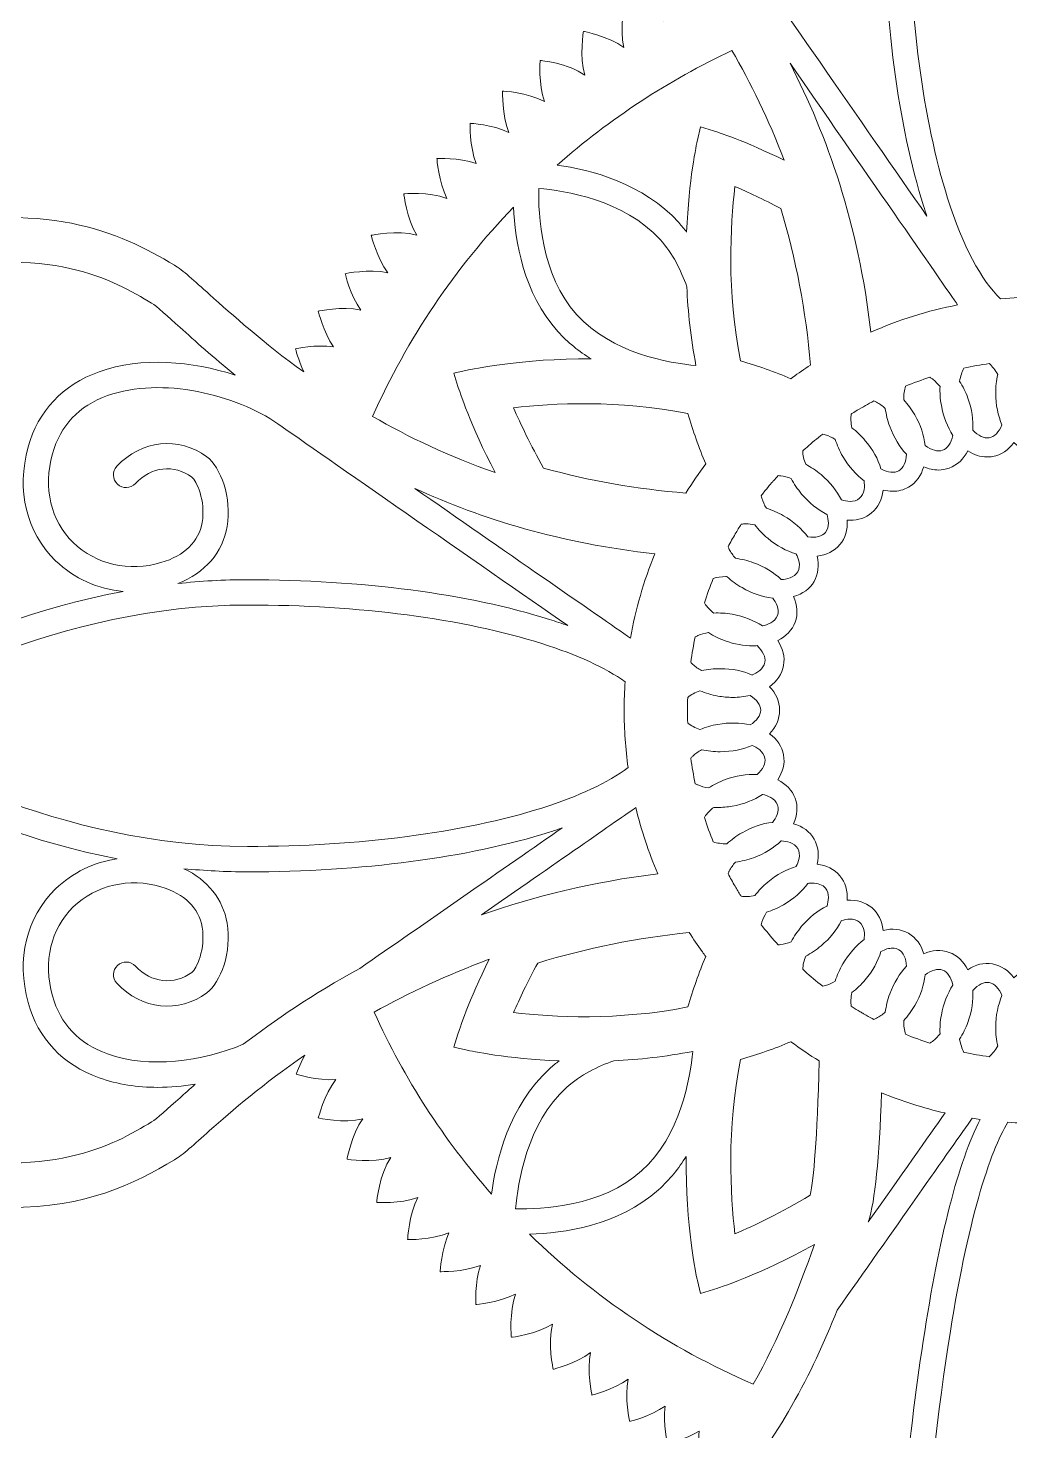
# Model space of a CAD drawing. Header units: millimetres. Extents: x 8 to 970, y -668 to -13.
# Drawn here: x 293.5 to 368.1, y -188.1 to -81.5 of the extents above; entities that cross this region are included whole.
import ezdxf

# ---------------------------------------------------------------- set-up
doc = ezdxf.new("R2010")
doc.units = ezdxf.units.MM
doc.header["$MEASUREMENT"] = 0
doc.layers.add('Layer 3', color=7, linetype='Continuous')

msp = doc.modelspace()

# ---------------------------------------------------------------- linework, layer by layer
at = {"layer": 'Layer 3', "lineweight": 0}
for points, knots in [([(484.4, -133.46), (484.39, -132.58), (483.94, -118.83), (470.33, -117.46), (470.9, -116.22), (471.65, -114.33), (471.76, -112.7), (471.76, -112.7), (471.82, -111.65), (471.82, -111.65), (471.82, -111.65), (470.78, -111.68), (470.78, -111.68), (470.64, -111.68), (467.85, -111.74), (465.48, -112.31), (465.27, -108.73), (463.81, -98.96), (454.17, -96.84), (443.17, -94.42), (437.72, -96.94), (433.47, -99.48), (432.84, -99.86), (431.98, -100.64), (430.79, -101.71), (429.46, -102.91), (427.75, -104.45), (425.62, -106.1), (425.86, -105.32), (425.94, -104.67), (425.94, -104.67), (425.94, -104.67), (424.48, -104.51), (423.19, -104.8), (424.01, -103.57), (424.26, -101.65), (424.26, -101.65), (424.26, -101.65), (422.71, -101.48), (421.39, -101.8), (422.13, -100.58), (422.36, -98.82), (422.36, -98.82), (422.36, -98.82), (420.41, -98.6), (419.02, -99.12), (419.86, -97.83), (419.9, -95.57), (419.9, -95.57), (419.9, -95.57), (418.08, -95.58), (416.77, -96.18), (417.47, -94.81), (417.28, -92.56), (417.28, -92.56), (417.28, -92.56), (415.68, -92.73), (414.45, -93.35), (415.08, -91.98), (414.91, -89.87), (414.91, -89.87), (414.91, -89.87), (413.2, -90.05), (411.95, -90.73), (412.53, -89.28), (412.04, -87), (412.04, -87), (412.04, -87), (410.37, -87.39), (409.23, -88.22), (409.67, -86.77), (409.23, -84.73), (409.23, -84.73), (409.23, -84.73), (407.41, -85.16), (406.27, -86.06), (406.71, -84.62), (406.29, -82.6), (406.29, -82.6), (406.29, -82.6), (404.57, -83.01), (403.43, -83.88), (403.81, -82.45), (403.39, -80.52), (403.39, -80.52), (403.39, -80.52), (401.7, -80.92), (400.56, -81.75), (400.88, -80.34), (400.49, -78.52), (400.49, -78.52), (400.49, -78.52), (398.42, -79.01), (397.31, -80.04), (397.51, -78.68), (397.18, -77.13), (397.18, -77.13), (397.18, -77.13), (396.69, -77.24), (396.06, -77.48), (398.08, -74.76), (399.99, -72.63), (401.42, -71.05), (402.49, -69.86), (403.26, -69), (403.65, -68.37), (406.19, -64.12), (408.71, -58.67), (406.29, -47.67), (405.21, -42.77), (401.94, -39.25), (396.84, -37.49), (394.44, -36.67), (392.18, -36.42), (390.82, -36.35), (391.39, -33.98), (391.45, -31.2), (391.45, -31.06), (391.45, -31.06), (391.47, -30.02), (391.47, -30.02), (391.47, -30.02), (390.43, -30.08), (390.43, -30.08), (388.8, -30.19), (386.91, -30.94), (385.67, -31.51), (384.31, -17.97), (370.69, -17.46), (369.68, -17.44), (369.68, -17.44), (369.68, -17.44), (369.68, -17.44), (369.68, -17.44), (369.68, -17.44), (369.68, -17.44), (369.68, -17.44), (369.63, -17.44), (369.63, -17.44), (369.63, -17.44), (369.62, -17.44), (369.62, -17.44), (369.62, -17.44), (369.62, -17.44), (369.62, -17.44), (368.62, -17.46), (355, -17.97), (353.64, -31.51), (352.4, -30.94), (350.51, -30.19), (348.87, -30.08), (348.87, -30.08), (347.83, -30.02), (347.83, -30.02), (347.83, -30.02), (347.85, -31.06), (347.85, -31.06), (347.85, -31.2), (347.92, -33.98), (348.48, -36.35), (347.12, -36.42), (344.86, -36.67), (342.46, -37.49), (337.36, -39.25), (334.09, -42.77), (333.02, -47.67), (330.6, -58.67), (333.11, -64.12), (335.66, -68.37), (336.04, -69), (336.81, -69.86), (337.89, -71.05), (339.57, -72.92), (341.93, -75.54), (344.34, -79), (343.36, -78.31), (342.23, -77.91), (342.23, -77.91), (342.23, -77.91), (341.7, -79.51), (341.79, -80.91), (340.66, -80), (338.88, -79.55), (338.88, -79.55), (338.88, -79.55), (338.42, -81.5), (338.79, -82.94), (337.61, -82.06), (335.72, -81.71), (335.72, -81.71), (335.72, -81.71), (335.4, -83.62), (335.82, -85.04), (334.59, -84.13), (332.42, -83.92), (332.42, -83.92), (332.42, -83.92), (332.28, -85.7), (332.75, -87.05), (331.47, -86.35), (329.57, -86.25), (329.57, -86.25), (329.57, -86.25), (329.51, -88.06), (330.05, -89.39), (328.79, -88.79), (327.11, -88.7), (327.11, -88.7), (327.11, -88.7), (327.05, -90.44), (327.55, -91.76), (326.24, -91.3), (324.58, -91.37), (324.58, -91.37), (324.58, -91.37), (324.69, -93.14), (325.34, -94.41), (323.97, -93.89), (322.06, -94.06), (322.06, -94.06), (322.06, -94.06), (322.26, -95.95), (323.04, -97.19), (321.6, -96.78), (319.59, -97.21), (319.59, -97.21), (319.59, -97.21), (320, -98.92), (320.85, -100.06), (319.43, -99.74), (317.6, -100.13), (317.6, -100.13), (317.6, -100.13), (317.99, -101.76), (318.79, -102.9), (317.38, -102.58), (315.56, -102.98), (315.56, -102.98), (315.56, -102.98), (315.94, -104.55), (316.72, -105.69), (315.37, -105.49), (313.83, -105.83), (313.83, -105.83), (313.83, -105.83), (314.03, -106.68), (314.45, -107.59), (311.39, -105.38), (309.02, -103.26), (307.3, -101.71), (306.11, -100.64), (305.25, -99.86), (304.62, -99.48), (300.37, -96.94), (294.92, -94.42), (283.93, -96.84), (274.29, -98.96), (272.82, -108.73), (272.61, -112.31), (270.25, -111.74), (267.46, -111.68), (267.32, -111.68), (267.32, -111.68), (266.27, -111.65), (266.27, -111.65), (266.27, -111.65), (266.34, -112.7), (266.34, -112.7), (266.44, -114.33), (267.19, -116.22), (267.76, -117.46), (254.16, -118.83), (253.71, -132.58), (253.69, -133.46), (253.69, -133.46), (253.69, -133.46), (253.69, -133.46), (253.69, -133.46), (253.69, -133.51), (253.69, -133.51), (253.69, -133.51), (253.69, -133.51), (253.69, -133.51), (253.71, -134.38), (254.16, -148.14), (267.76, -149.5), (267.19, -150.74), (266.44, -152.64), (266.34, -154.27), (266.34, -154.27), (266.27, -155.31), (266.27, -155.31), (266.27, -155.31), (267.32, -155.29), (267.32, -155.29), (267.46, -155.29), (270.25, -155.23), (272.61, -154.66), (272.82, -158.24), (274.29, -168.01), (283.93, -170.13), (287.07, -170.82), (289.76, -171.11), (292.09, -171.11), (297.94, -171.11), (301.59, -169.3), (304.62, -167.48), (305.25, -167.1), (306.11, -166.33), (307.3, -165.26), (308.98, -163.75), (311.4, -161.69), (314.53, -159.53), (314.12, -160.29), (313.89, -160.97), (313.89, -160.97), (313.89, -160.97), (315.49, -161.48), (316.9, -161.38), (316, -162.51), (315.56, -164.3), (315.56, -164.3), (315.56, -164.3), (317.51, -164.74), (318.95, -164.36), (318.09, -165.54), (317.75, -167.44), (317.75, -167.44), (317.75, -167.44), (319.67, -167.74), (321.08, -167.3), (320.19, -168.54), (320, -170.71), (320, -170.71), (320, -170.71), (321.78, -170.84), (323.13, -170.35), (322.44, -171.64), (322.35, -173.54), (322.35, -173.54), (322.35, -173.54), (324.16, -173.58), (325.49, -173.02), (324.91, -174.3), (324.83, -175.98), (324.83, -175.98), (324.83, -175.98), (326.57, -176.02), (327.89, -175.5), (327.45, -176.82), (327.53, -178.47), (327.53, -178.47), (327.53, -178.47), (329.3, -178.34), (330.56, -177.68), (330.05, -179.06), (330.24, -180.97), (330.24, -180.97), (330.24, -180.97), (332.13, -180.75), (333.37, -179.96), (332.97, -181.4), (333.42, -183.4), (333.42, -183.4), (333.42, -183.4), (335.12, -182.98), (336.26, -182.12), (335.95, -183.54), (336.36, -185.36), (336.36, -185.36), (336.36, -185.36), (337.99, -184.96), (339.12, -184.14), (338.82, -185.56), (339.23, -187.37), (339.23, -187.37), (339.23, -187.37), (340.8, -186.98), (341.93, -186.19), (341.75, -187.54), (342.1, -189.08), (342.1, -189.08), (342.1, -189.08), (343.41, -188.75), (344.5, -188.09), (344.45, -188.86), (344.57, -189.65), (344.67, -190.19), (343.1, -192), (341.33, -193.58), (339.31, -194.8), (331.65, -199.39), (329.43, -199.93), (329.11, -199.99), (329.11, -199.99), (327.47, -199.77), (327.47, -199.77), (327.47, -199.77), (328.27, -201.38), (328.27, -201.38), (328.35, -201.53), (330.1, -205.01), (333.6, -207.8), (336.53, -210.12), (341.19, -212.31), (347.42, -210.51), (345.01, -215.18), (339.19, -226.72), (334, -239.11), (324.87, -260.87), (321.92, -274.84), (325.22, -280.62), (328.46, -286.29), (334.42, -291.36), (342.92, -295.7), (348.07, -298.32), (352.54, -299.83), (354.11, -300.32), (354.64, -303.84), (359.49, -322.24), (369.65, -322.24), (380.95, -322.24), (384.67, -303.84), (385.19, -300.32), (386.77, -299.83), (391.23, -298.32), (396.38, -295.7), (404.89, -291.36), (410.85, -286.29), (414.09, -280.62), (417.39, -274.84), (414.44, -260.87), (405.31, -239.11), (400.11, -226.72), (394.3, -215.18), (391.89, -210.51), (398.11, -212.31), (402.77, -210.12), (405.7, -207.8), (409.21, -205.01), (410.96, -201.53), (411.03, -201.38), (411.03, -201.38), (411.95, -199.76), (411.95, -199.76), (411.95, -199.76), (410.2, -199.99), (410.2, -199.99), (409.88, -199.93), (407.66, -199.39), (400, -194.8), (398.2, -193.71), (396.59, -192.34), (395.15, -190.78), (395.44, -190.89), (395.64, -190.94), (395.64, -190.94), (395.64, -190.94), (396.03, -189.52), (395.95, -188.19), (397.04, -188.85), (398.36, -189.18), (398.36, -189.18), (398.36, -189.18), (398.7, -187.64), (398.52, -186.29), (399.65, -187.08), (401.22, -187.47), (401.22, -187.47), (401.22, -187.47), (401.63, -185.66), (401.33, -184.24), (402.47, -185.06), (404.09, -185.46), (404.09, -185.46), (404.09, -185.46), (404.5, -183.64), (404.19, -182.22), (405.33, -183.08), (407.03, -183.5), (407.03, -183.5), (407.03, -183.5), (407.48, -181.5), (407.08, -180.05), (408.32, -180.84), (410.21, -181.07), (410.21, -181.07), (410.21, -181.07), (410.4, -179.16), (409.89, -177.78), (411.16, -178.44), (412.92, -178.57), (412.92, -178.57), (412.92, -178.57), (413.01, -176.91), (412.56, -175.59), (413.88, -176.11), (415.62, -176.07), (415.62, -176.07), (415.62, -176.07), (415.54, -174.39), (414.96, -173.12), (416.29, -173.68), (418.1, -173.63), (418.1, -173.63), (418.1, -173.63), (418.01, -171.74), (417.32, -170.45), (418.67, -170.93), (420.45, -170.81), (420.45, -170.81), (420.45, -170.81), (420.26, -168.63), (419.37, -167.4), (420.78, -167.84), (422.7, -167.53), (422.7, -167.53), (422.7, -167.53), (422.36, -165.64), (421.5, -164.45), (422.94, -164.83), (424.89, -164.4), (424.89, -164.4), (424.89, -164.4), (424.45, -162.61), (423.56, -161.47), (424.47, -161.54), (425.47, -161.35), (426.06, -161.2), (427.98, -162.73), (429.55, -164.14), (430.79, -165.26), (431.98, -166.33), (432.84, -167.1), (433.47, -167.48), (436.51, -169.3), (440.15, -171.11), (446, -171.11), (448.34, -171.11), (451.03, -170.82), (454.17, -170.13), (463.81, -168.01), (465.27, -158.24), (465.48, -154.66), (467.85, -155.23), (470.64, -155.29), (470.78, -155.29), (470.78, -155.29), (471.82, -155.31), (471.82, -155.31), (471.82, -155.31), (471.76, -154.27), (471.76, -154.27), (471.65, -152.64), (470.9, -150.74), (470.33, -149.5), (483.94, -148.14), (484.39, -134.38), (484.4, -133.51), (484.4, -133.51), (484.4, -133.51), (484.4, -133.51), (484.4, -133.51), (484.4, -133.46), (484.4, -133.46), (484.4, -133.46), (484.4, -133.46), (484.4, -133.46)], [0, 0, 0, 0, 1, 1, 1, 2, 2, 2, 3, 3, 3, 4, 4, 4, 5, 5, 5, 6, 6, 6, 7, 7, 7, 8, 8, 8, 9, 9, 9, 10, 10, 10, 11, 11, 11, 12, 12, 12, 13, 13, 13, 14, 14, 14, 15, 15, 15, 16, 16, 16, 17, 17, 17, 18, 18, 18, 19, 19, 19, 20, 20, 20, 21, 21, 21, 22, 22, 22, 23, 23, 23, 24, 24, 24, 25, 25, 25, 26, 26, 26, 27, 27, 27, 28, 28, 28, 29, 29, 29, 30, 30, 30, 31, 31, 31, 32, 32, 32, 33, 33, 33, 34, 34, 34, 35, 35, 35, 36, 36, 36, 37, 37, 37, 38, 38, 38, 39, 39, 39, 40, 40, 40, 41, 41, 41, 42, 42, 42, 43, 43, 43, 44, 44, 44, 45, 45, 45, 46, 46, 46, 47, 47, 47, 48, 48, 48, 49, 49, 49, 50, 50, 50, 51, 51, 51, 52, 52, 52, 53, 53, 53, 54, 54, 54, 55, 55, 55, 56, 56, 56, 57, 57, 57, 58, 58, 58, 59, 59, 59, 60, 60, 60, 61, 61, 61, 62, 62, 62, 63, 63, 63, 64, 64, 64, 65, 65, 65, 66, 66, 66, 67, 67, 67, 68, 68, 68, 69, 69, 69, 70, 70, 70, 71, 71, 71, 72, 72, 72, 73, 73, 73, 74, 74, 74, 75, 75, 75, 76, 76, 76, 77, 77, 77, 78, 78, 78, 79, 79, 79, 80, 80, 80, 81, 81, 81, 82, 82, 82, 83, 83, 83, 84, 84, 84, 85, 85, 85, 86, 86, 86, 87, 87, 87, 88, 88, 88, 89, 89, 89, 90, 90, 90, 91, 91, 91, 92, 92, 92, 93, 93, 93, 94, 94, 94, 95, 95, 95, 96, 96, 96, 97, 97, 97, 98, 98, 98, 99, 99, 99, 100, 100, 100, 101, 101, 101, 102, 102, 102, 103, 103, 103, 104, 104, 104, 105, 105, 105, 106, 106, 106, 107, 107, 107, 108, 108, 108, 109, 109, 109, 110, 110, 110, 111, 111, 111, 112, 112, 112, 113, 113, 113, 114, 114, 114, 115, 115, 115, 116, 116, 116, 117, 117, 117, 118, 118, 118, 119, 119, 119, 120, 120, 120, 121, 121, 121, 122, 122, 122, 123, 123, 123, 124, 124, 124, 125, 125, 125, 126, 126, 126, 127, 127, 127, 128, 128, 128, 129, 129, 129, 130, 130, 130, 131, 131, 131, 132, 132, 132, 133, 133, 133, 134, 134, 134, 135, 135, 135, 136, 136, 136, 137, 137, 137, 138, 138, 138, 139, 139, 139, 140, 140, 140, 141, 141, 141, 142, 142, 142, 143, 143, 143, 144, 144, 144, 145, 145, 145, 146, 146, 146, 147, 147, 147, 148, 148, 148, 149, 149, 149, 150, 150, 150, 151, 151, 151, 152, 152, 152, 153, 153, 153, 154, 154, 154, 155, 155, 155, 156, 156, 156, 157, 157, 157, 158, 158, 158, 159, 159, 159, 160, 160, 160, 161, 161, 161, 162, 162, 162, 163, 163, 163, 164, 164, 164, 165, 165, 165, 166, 166, 166, 167, 167, 167, 168, 168, 168, 169, 169, 169, 170, 170, 170, 171, 171, 171, 172, 172, 172, 173, 173, 173, 174, 174, 174, 175, 175, 175, 176, 176, 176, 177, 177, 177, 178, 178, 178, 179, 179, 179, 180, 180, 180, 181, 181, 181, 182, 182, 182, 183, 183, 183, 184, 184, 184, 185, 185, 185, 186, 186, 186, 187, 187, 187, 188, 188, 188, 189, 189, 189, 189]), ([(375.9, -94.4), (374.78, -97.95), (373.4, -100.56), (371.97, -101.96), (371.38, -101.93), (370.8, -101.9), (370.21, -101.9), (369.28, -101.9), (368.35, -101.95), (367.42, -102.03), (365.96, -100.66), (364.55, -98.01), (363.4, -94.4), (361.52, -88.43), (360.48, -80.49), (360.48, -72.02), (360.48, -57.74), (367.3, -45.52), (369.65, -41.74), (372, -45.52), (378.83, -57.74), (378.83, -72.02), (378.83, -80.49), (377.79, -88.43), (375.9, -94.4)], [0, 0, 0, 0, 1, 1, 1, 2, 2, 2, 3, 3, 3, 4, 4, 4, 5, 5, 5, 6, 6, 6, 7, 7, 7, 8, 8, 8, 8]), ([(352.12, -63.02), (351.76, -62.63), (351.15, -62.61), (350.76, -62.98), (348.75, -64.86), (348.46, -67.67), (350.04, -69.82), (350.8, -70.85), (353.16, -71.73), (355.33, -71.36), (356.66, -71.13), (357.78, -70.46), (358.63, -69.42), (358.58, -70.28), (358.56, -71.14), (358.56, -72.02), (358.56, -80.68), (359.63, -88.83), (361.57, -94.98), (361.65, -95.25), (361.74, -95.5), (361.83, -95.76), (357.09, -88.94), (349.65, -78.23), (347.53, -75.22), (345.32, -72.08), (343.91, -66.38), (345.39, -62.28), (346.17, -60.08), (347.66, -58.67), (349.8, -58.09), (352.42, -57.37), (354.88, -57.94), (356.56, -59.66), (358.23, -61.37), (358.81, -63.92), (358.09, -66.33), (357.54, -68.14), (356.51, -69.19), (355.02, -69.46), (353.38, -69.75), (351.83, -69), (351.59, -68.68), (350.57, -67.3), (350.76, -65.61), (352.07, -64.38), (352.46, -64.02), (352.48, -63.41), (352.12, -63.02)], [0, 0, 0, 0, 1, 1, 1, 2, 2, 2, 3, 3, 3, 4, 4, 4, 5, 5, 5, 6, 6, 6, 7, 7, 7, 8, 8, 8, 9, 9, 9, 10, 10, 10, 11, 11, 11, 12, 12, 12, 13, 13, 13, 14, 14, 14, 15, 15, 15, 16, 16, 16, 16]), ([(347, -83.17), (348.43, -85.62), (349.8, -88.39), (350.97, -91.5), (347.99, -90.03), (345.83, -89.34), (345.6, -89.27), (345.6, -89.27), (344.61, -88.96), (344.61, -88.96), (344.61, -88.96), (344.38, -89.98), (344.38, -89.98), (344.32, -90.24), (343.72, -92.98), (343.56, -96.97), (343.37, -96.73), (343.18, -96.49), (342.97, -96.25), (340.28, -93.26), (336.26, -92.23), (333.73, -91.87), (337.7, -88.37), (342.16, -85.43), (347, -83.17)], [0, 0, 0, 0, 1, 1, 1, 2, 2, 2, 3, 3, 3, 4, 4, 4, 5, 5, 5, 6, 6, 6, 7, 7, 7, 8, 8, 8, 8]), ([(364.16, -102.5), (361.9, -102.94), (359.68, -103.64), (357.56, -104.57), (356.63, -96.35), (354.23, -89.61), (351.42, -84.14), (356.48, -91.43), (363.07, -100.92), (364.16, -102.5)], [0, 0, 0, 0, 1, 1, 1, 2, 2, 2, 3, 3, 3, 3]), ([(332.32, -93.65), (334.25, -93.81), (338.82, -94.51), (341.54, -97.54), (342.5, -98.6), (343.14, -99.86), (343.57, -101.12), (343.66, -103.01), (343.87, -105.03), (344.27, -107.11), (342.26, -106.93), (337.86, -106.19), (335.2, -103.24), (332.48, -100.21), (332.27, -95.59), (332.32, -93.65)], [0, 0, 0, 0, 1, 1, 1, 2, 2, 2, 3, 3, 3, 4, 4, 4, 5, 5, 5, 5]), ([(352.97, -107.08), (352.51, -107.38), (352.06, -107.69), (351.61, -108.02), (351.61, -108.02), (351.57, -108.05), (351.57, -108.05), (351.54, -108.07), (351.52, -108.09), (351.49, -108.11), (350.26, -107.59), (348.97, -107.13), (347.65, -106.75), (346.6, -101.45), (346.88, -96.48), (347.23, -93.5), (348.19, -93.91), (349.39, -94.47), (350.71, -95.18), (351.87, -98.97), (352.63, -102.97), (352.97, -107.08)], [0, 0, 0, 0, 1, 1, 1, 2, 2, 2, 3, 3, 3, 4, 4, 4, 5, 5, 5, 6, 6, 6, 7, 7, 7, 7]), ([(330.4, -95.07), (330.51, -97.63), (331.15, -101.61), (333.77, -104.52), (334.53, -105.37), (335.39, -106.05), (336.3, -106.61), (331.03, -106.56), (327.19, -107.4), (326.88, -107.47), (326.88, -107.47), (325.87, -107.7), (325.87, -107.7), (325.87, -107.7), (326.18, -108.7), (326.18, -108.7), (326.26, -108.95), (327.12, -111.67), (329.01, -115.25), (325.5, -114.03), (322.41, -112.54), (319.69, -110.98), (322.32, -105.06), (325.97, -99.68), (330.4, -95.07)], [0, 0, 0, 0, 1, 1, 1, 2, 2, 2, 3, 3, 3, 4, 4, 4, 5, 5, 5, 6, 6, 6, 7, 7, 7, 8, 8, 8, 8]), ([(305.05, -162.76), (304.16, -163.56), (303.25, -164.38), (302.89, -164.6), (300.04, -166.31), (295.26, -169.17), (284.65, -166.84), (275.6, -164.85), (275.93, -153.94), (275.94, -153.48), (275.94, -153.48), (276.09, -149.89), (276.09, -149.89), (276.09, -149.89), (272.71, -151.13), (272.71, -151.13), (272.16, -151.33), (271.4, -151.5), (270.5, -151.64), (270.93, -150.62), (271.37, -149.83), (271.37, -149.82), (271.37, -149.82), (273.3, -146.37), (273.3, -146.37), (273.3, -146.37), (269.35, -146.24), (269.35, -146.24), (257.45, -145.85), (257.06, -134.76), (257.06, -133.49), (257.06, -133.36), (257.07, -130.15), (258.66, -126.99), (260.67, -123), (264.27, -120.89), (269.35, -120.73), (269.35, -120.73), (273.3, -120.6), (273.3, -120.6), (273.3, -120.6), (271.37, -117.15), (271.37, -117.15), (271.37, -117.14), (270.93, -116.35), (270.5, -115.33), (271.4, -115.46), (272.16, -115.64), (272.72, -115.84), (272.72, -115.84), (276.08, -117.07), (276.08, -117.07), (276.08, -117.07), (275.94, -113.49), (275.94, -113.49), (275.94, -113.46), (275.86, -110.47), (276.95, -107.33), (278.35, -103.32), (280.86, -100.96), (284.65, -100.13), (295.26, -97.79), (300.04, -100.66), (302.89, -102.37), (303.25, -102.58), (304.16, -103.41), (305.05, -104.21), (306.19, -105.24), (307.58, -106.49), (309.24, -107.84), (305.98, -106.77), (302.12, -106.43), (298.9, -107.58), (296.13, -108.58), (294.26, -110.56), (293.51, -113.3), (292.6, -116.61), (293.36, -119.76), (295.59, -121.94), (296.99, -123.3), (298.81, -124.11), (300.74, -124.28), (287.59, -126.72), (278.06, -133.36), (277.57, -133.7), (277.57, -133.7), (276.46, -134.49), (276.46, -134.49), (276.46, -134.49), (277.57, -135.27), (277.57, -135.27), (278.05, -135.61), (287.36, -142.09), (300.27, -144.6), (298.52, -144.86), (296.87, -145.64), (295.59, -146.89), (293.36, -149.07), (292.6, -152.22), (293.51, -155.53), (294.26, -158.27), (296.13, -160.25), (298.9, -161.24), (300.3, -161.75), (301.82, -161.97), (303.36, -161.97), (304.31, -161.97), (305.26, -161.88), (306.2, -161.73), (305.77, -162.11), (305.38, -162.46), (305.05, -162.76)], [0, 0, 0, 0, 1, 1, 1, 2, 2, 2, 3, 3, 3, 4, 4, 4, 5, 5, 5, 6, 6, 6, 7, 7, 7, 8, 8, 8, 9, 9, 9, 10, 10, 10, 11, 11, 11, 12, 12, 12, 13, 13, 13, 14, 14, 14, 15, 15, 15, 16, 16, 16, 17, 17, 17, 18, 18, 18, 19, 19, 19, 20, 20, 20, 21, 21, 21, 22, 22, 22, 23, 23, 23, 24, 24, 24, 25, 25, 25, 26, 26, 26, 27, 27, 27, 28, 28, 28, 29, 29, 29, 30, 30, 30, 31, 31, 31, 32, 32, 32, 33, 33, 33, 34, 34, 34, 35, 35, 35, 36, 36, 36, 37, 37, 37, 37]), ([(367.53, -111.62), (367.3, -112.17), (366.95, -112.53), (366.56, -112.6), (366.17, -112.67), (365.72, -112.45), (365.31, -112.01), (365.36, -111.26), (365.24, -110.42), (364.94, -109.58), (364.94, -109.58), (364.94, -109.58), (364.94, -109.58), (364.77, -109.13), (364.56, -108.7), (364.31, -108.31), (364.37, -107.92), (364.49, -107.58), (364.63, -107.31), (365.27, -107.17), (365.91, -107.05), (366.56, -106.96), (366.79, -107.17), (367.02, -107.46), (367.21, -107.8), (367.11, -108.24), (367.05, -108.72), (367.05, -109.21), (367.05, -110.1), (367.23, -110.93), (367.53, -111.62)], [0, 0, 0, 0, 1, 1, 1, 2, 2, 2, 3, 3, 3, 4, 4, 4, 5, 5, 5, 6, 6, 6, 7, 7, 7, 8, 8, 8, 9, 9, 9, 10, 10, 10, 10]), ([(334.54, -126.88), (334.09, -126.72), (333.62, -126.56), (333.13, -126.41), (326.99, -124.46), (318.84, -123.39), (310.18, -123.39), (308.37, -123.39), (306.61, -123.49), (304.88, -123.68), (306.96, -122.85), (308.29, -121.33), (308.63, -119.34), (309.01, -117.17), (308.13, -114.81), (307.1, -114.05), (304.95, -112.46), (302.13, -112.76), (300.25, -114.77), (299.89, -115.15), (299.91, -115.76), (300.3, -116.13), (300.69, -116.49), (301.29, -116.47), (301.66, -116.08), (302.87, -114.79), (304.59, -114.59), (305.96, -115.6), (306.27, -115.84), (307.03, -117.39), (306.73, -119.03), (306.47, -120.52), (305.41, -121.55), (303.6, -122.09), (301.2, -122.82), (298.64, -122.23), (296.94, -120.57), (295.22, -118.89), (294.64, -116.42), (295.36, -113.81), (295.95, -111.67), (297.36, -110.18), (299.55, -109.39), (303.65, -107.92), (309.35, -109.33), (312.49, -111.54), (315.74, -113.82), (327.92, -122.28), (334.54, -126.88)], [0, 0, 0, 0, 1, 1, 1, 2, 2, 2, 3, 3, 3, 4, 4, 4, 5, 5, 5, 6, 6, 6, 7, 7, 7, 8, 8, 8, 9, 9, 9, 10, 10, 10, 11, 11, 11, 12, 12, 12, 13, 13, 13, 14, 14, 14, 15, 15, 15, 16, 16, 16, 16]), ([(362.92, -110.13), (363.07, -111.01), (363.39, -111.79), (363.8, -112.42), (363.67, -113), (363.39, -113.42), (363.02, -113.55), (362.65, -113.68), (362.17, -113.55), (361.69, -113.18), (361.6, -112.43), (361.35, -111.63), (360.9, -110.86), (360.66, -110.44), (360.37, -110.06), (360.06, -109.72), (360.05, -109.33), (360.1, -108.97), (360.2, -108.68), (360.81, -108.43), (361.43, -108.2), (362.05, -108), (362.12, -108.04), (362.18, -108.09), (362.24, -108.13), (362.44, -108.29), (362.64, -108.48), (362.82, -108.71), (362.8, -109.16), (362.83, -109.64), (362.92, -110.13)], [0, 0, 0, 0, 1, 1, 1, 2, 2, 2, 3, 3, 3, 4, 4, 4, 5, 5, 5, 6, 6, 6, 7, 7, 7, 8, 8, 8, 9, 9, 9, 10, 10, 10, 10]), ([(343.51, -116.8), (339.78, -116.51), (336.15, -115.87), (332.69, -114.9), (331.69, -113.15), (330.94, -111.55), (330.4, -110.32), (333.38, -109.97), (338.36, -109.7), (343.66, -110.75), (344.04, -112.07), (344.49, -113.35), (345.01, -114.59), (344.48, -115.3), (343.98, -116.04), (343.51, -116.8)], [0, 0, 0, 0, 1, 1, 1, 2, 2, 2, 3, 3, 3, 4, 4, 4, 5, 5, 5, 5]), ([(360.27, -113.85), (360.25, -114.44), (360.04, -114.9), (359.7, -115.1), (359.36, -115.3), (358.86, -115.25), (358.33, -114.97), (358.11, -114.22), (357.7, -113.48), (357.14, -112.82), (356.83, -112.45), (356.48, -112.12), (356.12, -111.84), (356.04, -111.46), (356.03, -111.11), (356.07, -110.8), (356.14, -110.75), (356.21, -110.71), (356.28, -110.67), (356.28, -110.67), (356.53, -110.51), (356.53, -110.51), (356.94, -110.26), (357.36, -110.03), (357.79, -109.8), (357.86, -109.84), (357.93, -109.87), (357.98, -109.9), (358.22, -110.01), (358.45, -110.17), (358.66, -110.37), (358.72, -110.82), (358.83, -111.28), (359, -111.74), (359.31, -112.58), (359.75, -113.3), (360.27, -113.85)], [0, 0, 0, 0, 1, 1, 1, 2, 2, 2, 3, 3, 3, 4, 4, 4, 5, 5, 5, 6, 6, 6, 7, 7, 7, 8, 8, 8, 9, 9, 9, 10, 10, 10, 11, 11, 11, 12, 12, 12, 12]), ([(390.56, -135.09), (389.98, -135.51), (389.61, -136.07), (389.49, -136.71), (389.38, -137.36), (389.55, -138.02), (389.94, -138.6), (389.3, -138.91), (388.83, -139.4), (388.61, -140), (388.39, -140.61), (388.44, -141.29), (388.73, -141.94), (388.04, -142.14), (387.49, -142.54), (387.17, -143.1), (386.85, -143.65), (386.78, -144.33), (386.95, -145.02), (386.25, -145.09), (385.64, -145.38), (385.21, -145.89), (384.8, -146.39), (384.61, -147.04), (384.66, -147.75), (383.94, -147.71), (383.29, -147.89), (382.8, -148.31), (382.31, -148.72), (382.01, -149.33), (381.93, -150.04), (381.25, -149.87), (380.58, -149.93), (380, -150.26), (379.43, -150.6), (379.04, -151.14), (378.84, -151.81), (378.2, -151.53), (377.53, -151.48), (376.91, -151.71), (376.28, -151.93), (375.8, -152.41), (375.5, -153.03), (374.92, -152.64), (374.27, -152.48), (373.61, -152.59), (372.96, -152.71), (372.4, -153.09), (371.99, -153.65), (371.49, -153.17), (370.88, -152.89), (370.21, -152.89), (369.55, -152.89), (368.93, -153.17), (368.43, -153.65), (368.02, -153.09), (367.47, -152.71), (366.81, -152.59), (366.16, -152.47), (365.51, -152.64), (364.93, -153.03), (364.62, -152.41), (364.14, -151.93), (363.51, -151.71), (362.89, -151.48), (362.22, -151.53), (361.58, -151.81), (361.39, -151.14), (361, -150.6), (360.42, -150.26), (359.84, -149.93), (359.17, -149.87), (358.49, -150.04), (358.41, -149.33), (358.12, -148.72), (357.63, -148.31), (357.13, -147.89), (356.48, -147.71), (355.76, -147.75), (355.81, -147.04), (355.63, -146.39), (355.21, -145.89), (354.78, -145.38), (354.17, -145.09), (353.48, -145.02), (353.64, -144.33), (353.57, -143.65), (353.25, -143.1), (352.93, -142.54), (352.38, -142.14), (351.69, -141.94), (351.98, -141.29), (352.03, -140.61), (351.81, -140), (351.59, -139.4), (351.12, -138.91), (350.48, -138.6), (350.87, -138.02), (351.04, -137.36), (350.93, -136.71), (350.82, -136.07), (350.44, -135.51), (349.86, -135.09), (350.35, -134.59), (350.63, -133.97), (350.63, -133.31), (350.63, -132.64), (350.35, -132.03), (349.86, -131.52), (350.44, -131.1), (350.82, -130.54), (350.93, -129.91), (351.04, -129.25), (350.87, -128.6), (350.48, -128.01), (351.12, -127.7), (351.59, -127.21), (351.81, -126.61), (352.03, -126), (351.98, -125.33), (351.69, -124.67), (352.38, -124.47), (352.93, -124.07), (353.25, -123.52), (353.57, -122.96), (353.64, -122.29), (353.47, -121.59), (354.17, -121.52), (354.78, -121.23), (355.21, -120.72), (355.62, -120.23), (355.81, -119.58), (355.76, -118.86), (355.84, -118.87), (355.91, -118.87), (355.98, -118.87), (356.61, -118.87), (357.18, -118.68), (357.62, -118.31), (358.12, -117.89), (358.41, -117.29), (358.49, -116.57), (358.73, -116.63), (358.97, -116.67), (359.21, -116.67), (359.64, -116.67), (360.05, -116.56), (360.42, -116.35), (361, -116.02), (361.39, -115.47), (361.58, -114.8), (361.95, -114.96), (362.33, -115.05), (362.71, -115.05), (362.98, -115.05), (363.25, -115), (363.51, -114.91), (364.14, -114.68), (364.62, -114.21), (364.93, -113.58), (365.39, -113.89), (365.89, -114.06), (366.4, -114.06), (366.54, -114.06), (366.67, -114.05), (366.81, -114.02), (367.47, -113.91), (368.02, -113.53), (368.43, -112.96), (368.94, -113.45), (369.55, -113.73), (370.21, -113.73), (370.88, -113.73), (371.49, -113.45), (371.99, -112.96), (372.4, -113.53), (372.96, -113.91), (373.61, -114.02), (373.75, -114.05), (373.88, -114.06), (374.02, -114.06), (374.53, -114.06), (375.04, -113.89), (375.5, -113.58), (375.8, -114.21), (376.28, -114.68), (376.91, -114.91), (377.17, -115), (377.44, -115.05), (377.72, -115.05), (378.09, -115.05), (378.47, -114.96), (378.84, -114.8), (379.04, -115.47), (379.43, -116.02), (380, -116.35), (380.38, -116.56), (380.79, -116.67), (381.22, -116.67), (381.45, -116.67), (381.69, -116.63), (381.93, -116.57), (382.01, -117.29), (382.31, -117.89), (382.8, -118.31), (383.24, -118.68), (383.81, -118.87), (384.44, -118.87), (384.51, -118.87), (384.59, -118.87), (384.66, -118.86), (384.61, -119.58), (384.8, -120.23), (385.21, -120.72), (385.64, -121.23), (386.25, -121.52), (386.95, -121.59), (386.78, -122.29), (386.85, -122.96), (387.17, -123.52), (387.49, -124.07), (388.04, -124.47), (388.73, -124.67), (388.44, -125.33), (388.39, -126), (388.61, -126.61), (388.83, -127.21), (389.3, -127.7), (389.94, -128.01), (389.55, -128.6), (389.38, -129.25), (389.49, -129.91), (389.61, -130.54), (389.98, -131.1), (390.56, -131.52), (390.07, -132.03), (389.79, -132.64), (389.79, -133.31), (389.79, -133.97), (390.07, -134.59), (390.56, -135.09)], [0, 0, 0, 0, 1, 1, 1, 2, 2, 2, 3, 3, 3, 4, 4, 4, 5, 5, 5, 6, 6, 6, 7, 7, 7, 8, 8, 8, 9, 9, 9, 10, 10, 10, 11, 11, 11, 12, 12, 12, 13, 13, 13, 14, 14, 14, 15, 15, 15, 16, 16, 16, 17, 17, 17, 18, 18, 18, 19, 19, 19, 20, 20, 20, 21, 21, 21, 22, 22, 22, 23, 23, 23, 24, 24, 24, 25, 25, 25, 26, 26, 26, 27, 27, 27, 28, 28, 28, 29, 29, 29, 30, 30, 30, 31, 31, 31, 32, 32, 32, 33, 33, 33, 34, 34, 34, 35, 35, 35, 36, 36, 36, 37, 37, 37, 38, 38, 38, 39, 39, 39, 40, 40, 40, 41, 41, 41, 42, 42, 42, 43, 43, 43, 44, 44, 44, 45, 45, 45, 46, 46, 46, 47, 47, 47, 48, 48, 48, 49, 49, 49, 50, 50, 50, 51, 51, 51, 52, 52, 52, 53, 53, 53, 54, 54, 54, 55, 55, 55, 56, 56, 56, 57, 57, 57, 58, 58, 58, 59, 59, 59, 60, 60, 60, 61, 61, 61, 62, 62, 62, 63, 63, 63, 64, 64, 64, 65, 65, 65, 66, 66, 66, 67, 67, 67, 68, 68, 68, 69, 69, 69, 70, 70, 70, 71, 71, 71, 72, 72, 72, 73, 73, 73, 74, 74, 74, 75, 75, 75, 76, 76, 76, 77, 77, 77, 78, 78, 78, 79, 79, 79, 80, 80, 80, 80]), ([(357.05, -115.87), (357.05, -115.88), (357.05, -115.88), (357.05, -115.89), (357.1, -116.23), (357.11, -116.86), (356.7, -117.2), (356.29, -117.55), (355.67, -117.43), (355.34, -117.32), (355.34, -117.32), (355.33, -117.32), (355.32, -117.32), (354.98, -116.62), (354.45, -115.96), (353.78, -115.4), (353.41, -115.09), (353.01, -114.83), (352.61, -114.61), (352.47, -114.25), (352.39, -113.91), (352.38, -113.6), (352.53, -113.47), (352.67, -113.34), (352.82, -113.22), (352.82, -113.22), (353, -113.06), (353, -113.06), (353.18, -112.9), (353.37, -112.74), (353.59, -112.57), (353.59, -112.57), (353.64, -112.53), (353.64, -112.53), (353.72, -112.46), (353.82, -112.39), (353.91, -112.32), (353.98, -112.34), (354.05, -112.36), (354.1, -112.37), (354.35, -112.45), (354.61, -112.57), (354.86, -112.72), (354.99, -113.15), (355.18, -113.59), (355.43, -114.02), (355.88, -114.79), (356.44, -115.42), (357.05, -115.87)], [0, 0, 0, 0, 1, 1, 1, 2, 2, 2, 3, 3, 3, 4, 4, 4, 5, 5, 5, 6, 6, 6, 7, 7, 7, 8, 8, 8, 9, 9, 9, 10, 10, 10, 11, 11, 11, 12, 12, 12, 13, 13, 13, 14, 14, 14, 15, 15, 15, 16, 16, 16, 16]), ([(354.22, -118.42), (354.22, -118.42), (354.23, -118.43), (354.23, -118.44), (354.33, -118.77), (354.45, -119.38), (354.11, -119.79), (353.86, -120.09), (353.37, -120.22), (352.77, -120.14), (352.31, -119.52), (351.67, -118.96), (350.92, -118.52), (350.92, -118.52), (350.92, -118.52), (350.92, -118.52), (350.49, -118.28), (350.06, -118.09), (349.62, -117.95), (349.47, -117.7), (349.36, -117.45), (349.28, -117.2), (349.26, -117.14), (349.24, -117.07), (349.23, -117), (349.26, -116.96), (349.29, -116.92), (349.32, -116.88), (349.32, -116.88), (349.51, -116.63), (349.51, -116.63), (349.66, -116.46), (349.8, -116.28), (349.95, -116.11), (350, -116.04), (350.06, -115.98), (350.12, -115.91), (350.12, -115.91), (350.17, -115.86), (350.17, -115.86), (350.28, -115.73), (350.4, -115.6), (350.52, -115.47), (350.59, -115.48), (350.66, -115.48), (350.71, -115.49), (350.97, -115.52), (351.24, -115.59), (351.51, -115.7), (351.72, -116.1), (351.99, -116.5), (352.3, -116.88), (352.86, -117.54), (353.52, -118.07), (354.22, -118.42)], [0, 0, 0, 0, 1, 1, 1, 2, 2, 2, 3, 3, 3, 4, 4, 4, 5, 5, 5, 6, 6, 6, 7, 7, 7, 8, 8, 8, 9, 9, 9, 10, 10, 10, 11, 11, 11, 12, 12, 12, 13, 13, 13, 14, 14, 14, 15, 15, 15, 16, 16, 16, 17, 17, 17, 18, 18, 18, 18]), ([(341.15, -121.42), (340.29, -123.49), (339.68, -125.64), (339.29, -127.83), (336.97, -126.22), (329.37, -120.95), (322.9, -116.45), (327.96, -118.76), (334, -120.64), (341.15, -121.42)], [0, 0, 0, 0, 1, 1, 1, 2, 2, 2, 3, 3, 3, 3]), ([(347.26, -119.9), (347.4, -119.65), (347.55, -119.41), (347.71, -119.17), (347.82, -119.15), (347.94, -119.14), (348.07, -119.14), (348.28, -119.14), (348.51, -119.17), (348.75, -119.21), (349.03, -119.58), (349.35, -119.93), (349.72, -120.24), (350.41, -120.81), (351.15, -121.21), (351.88, -121.42), (351.88, -121.43), (351.89, -121.43), (351.89, -121.44), (352.05, -121.75), (352.27, -122.33), (352, -122.79), (351.74, -123.26), (351.12, -123.36), (350.77, -123.37), (350.77, -123.37), (350.76, -123.37), (350.75, -123.37), (350.19, -122.84), (349.46, -122.39), (348.65, -122.1), (348.65, -122.1), (348.65, -122.1), (348.65, -122.1), (348.18, -121.93), (347.72, -121.82), (347.27, -121.76), (347.08, -121.54), (346.92, -121.31), (346.8, -121.08), (346.77, -121.02), (346.74, -120.96), (346.71, -120.88), (346.89, -120.55), (347.07, -120.22), (347.26, -119.9)], [0, 0, 0, 0, 1, 1, 1, 2, 2, 2, 3, 3, 3, 4, 4, 4, 5, 5, 5, 6, 6, 6, 7, 7, 7, 8, 8, 8, 9, 9, 9, 10, 10, 10, 11, 11, 11, 12, 12, 12, 13, 13, 13, 14, 14, 14, 15, 15, 15, 15]), ([(347.77, -123.99), (348.51, -124.43), (349.32, -124.7), (350.09, -124.78), (350.1, -124.79), (350.1, -124.79), (350.11, -124.8), (350.32, -125.08), (350.64, -125.61), (350.46, -126.12), (350.27, -126.62), (349.68, -126.82), (349.34, -126.9), (349.34, -126.9), (349.33, -126.9), (349.32, -126.9), (348.69, -126.48), (347.91, -126.17), (347.03, -126.01), (346.55, -125.93), (346.08, -125.9), (345.62, -125.92), (345.39, -125.74), (345.19, -125.54), (345.03, -125.33), (344.99, -125.28), (344.95, -125.22), (344.91, -125.15), (345.11, -124.52), (345.34, -123.9), (345.58, -123.29), (345.86, -123.2), (346.19, -123.15), (346.55, -123.15), (346.57, -123.15), (346.6, -123.16), (346.63, -123.16), (346.96, -123.47), (347.35, -123.75), (347.77, -123.99)], [0, 0, 0, 0, 1, 1, 1, 2, 2, 2, 3, 3, 3, 4, 4, 4, 5, 5, 5, 6, 6, 6, 7, 7, 7, 8, 8, 8, 9, 9, 9, 10, 10, 10, 11, 11, 11, 12, 12, 12, 13, 13, 13, 13]), ([(339.11, -137.67), (337.61, -138.79), (335.38, -139.84), (332.55, -140.74), (326.59, -142.62), (318.65, -143.66), (310.18, -143.66), (295.89, -143.66), (283.68, -136.84), (279.89, -134.49), (283.68, -132.14), (295.88, -125.31), (310.18, -125.31), (318.65, -125.31), (326.59, -126.35), (332.55, -128.24), (335.24, -129.09), (337.4, -130.09), (338.89, -131.14), (338.84, -131.86), (338.81, -132.58), (338.81, -133.31), (338.81, -134.78), (338.91, -136.24), (339.11, -137.67)], [0, 0, 0, 0, 1, 1, 1, 2, 2, 2, 3, 3, 3, 4, 4, 4, 5, 5, 5, 6, 6, 6, 7, 7, 7, 8, 8, 8, 8]), ([(349.51, -129.66), (349.41, -130.18), (348.87, -130.49), (348.55, -130.62), (348.54, -130.62), (348.53, -130.62), (348.53, -130.63), (347.83, -130.32), (347.01, -130.15), (346.12, -130.15), (345.62, -130.15), (345.15, -130.2), (344.7, -130.3), (344.45, -130.16), (344.22, -130), (344.03, -129.82), (343.98, -129.78), (343.93, -129.72), (343.87, -129.66), (343.96, -129.01), (344.08, -128.36), (344.22, -127.72), (344.29, -127.68), (344.36, -127.65), (344.42, -127.62), (344.66, -127.52), (344.93, -127.45), (345.22, -127.41), (345.61, -127.66), (346.03, -127.87), (346.49, -128.03), (347.19, -128.29), (347.91, -128.42), (348.6, -128.42), (348.7, -128.42), (348.81, -128.41), (348.91, -128.4), (349.35, -128.81), (349.58, -129.27), (349.51, -129.66)], [0, 0, 0, 0, 1, 1, 1, 2, 2, 2, 3, 3, 3, 4, 4, 4, 5, 5, 5, 6, 6, 6, 7, 7, 7, 8, 8, 8, 9, 9, 9, 10, 10, 10, 11, 11, 11, 12, 12, 12, 13, 13, 13, 13]), ([(343.64, -134.28), (343.62, -133.96), (343.62, -133.63), (343.62, -133.31), (343.62, -132.98), (343.62, -132.65), (343.64, -132.33), (343.88, -132.13), (344.2, -131.96), (344.57, -131.83), (345, -132.01), (345.46, -132.15), (345.93, -132.23), (346.31, -132.3), (346.69, -132.33), (347.07, -132.33), (347.52, -132.33), (347.96, -132.28), (348.38, -132.18), (348.89, -132.5), (349.19, -132.91), (349.19, -133.31), (349.19, -133.7), (348.89, -134.11), (348.39, -134.43), (347.63, -134.25), (346.79, -134.23), (345.93, -134.38), (345.46, -134.46), (345, -134.6), (344.57, -134.78), (344.2, -134.65), (343.88, -134.48), (343.64, -134.28)], [0, 0, 0, 0, 1, 1, 1, 2, 2, 2, 3, 3, 3, 4, 4, 4, 5, 5, 5, 6, 6, 6, 7, 7, 7, 8, 8, 8, 9, 9, 9, 10, 10, 10, 11, 11, 11, 11]), ([(344.03, -136.79), (344.22, -136.61), (344.45, -136.45), (344.7, -136.31), (345.15, -136.41), (345.62, -136.46), (346.12, -136.46), (347.01, -136.46), (347.83, -136.29), (348.53, -135.99), (348.53, -135.99), (348.54, -135.99), (348.55, -135.99), (348.87, -136.13), (349.41, -136.43), (349.51, -136.96), (349.58, -137.34), (349.36, -137.8), (348.91, -138.2), (348.14, -138.16), (347.3, -138.28), (346.49, -138.58), (346.03, -138.75), (345.61, -138.96), (345.22, -139.21), (344.93, -139.16), (344.66, -139.09), (344.42, -138.99), (344.36, -138.96), (344.29, -138.93), (344.22, -138.89), (344.08, -138.25), (343.96, -137.6), (343.87, -136.95), (343.93, -136.89), (343.98, -136.83), (344.03, -136.79)], [0, 0, 0, 0, 1, 1, 1, 2, 2, 2, 3, 3, 3, 4, 4, 4, 5, 5, 5, 6, 6, 6, 7, 7, 7, 8, 8, 8, 9, 9, 9, 10, 10, 10, 11, 11, 11, 12, 12, 12, 12]), ([(339.7, -140.71), (340.11, -142.43), (340.67, -144.11), (341.38, -145.74), (336.42, -146.35), (331.95, -147.46), (327.97, -148.85), (333.37, -145.1), (338.42, -141.59), (339.7, -140.71)], [0, 0, 0, 0, 1, 1, 1, 2, 2, 2, 3, 3, 3, 3]), ([(344.91, -141.46), (344.95, -141.4), (344.99, -141.33), (345.03, -141.28), (345.19, -141.07), (345.39, -140.87), (345.62, -140.69), (345.71, -140.69), (345.8, -140.7), (345.9, -140.7), (346.27, -140.7), (346.65, -140.67), (347.03, -140.6), (347.91, -140.45), (348.69, -140.13), (349.32, -139.71), (349.33, -139.71), (349.34, -139.71), (349.34, -139.71), (349.68, -139.79), (350.27, -139.99), (350.46, -140.5), (350.64, -141), (350.32, -141.54), (350.11, -141.81), (350.1, -141.82), (350.1, -141.82), (350.09, -141.83), (349.32, -141.91), (348.52, -142.19), (347.77, -142.62), (347.77, -142.62), (347.76, -142.62), (347.76, -142.62), (347.34, -142.86), (346.96, -143.15), (346.62, -143.46), (346.23, -143.46), (345.88, -143.41), (345.58, -143.32), (345.34, -142.71), (345.11, -142.09), (344.91, -141.46)], [0, 0, 0, 0, 1, 1, 1, 2, 2, 2, 3, 3, 3, 4, 4, 4, 5, 5, 5, 6, 6, 6, 7, 7, 7, 8, 8, 8, 9, 9, 9, 10, 10, 10, 11, 11, 11, 12, 12, 12, 13, 13, 13, 14, 14, 14, 14]), ([(318.73, -152.93), (315.14, -154.87), (312.18, -156.91), (309.86, -158.7), (306.72, -160.01), (302.67, -160.56), (299.55, -159.43), (297.36, -158.65), (295.95, -157.16), (295.36, -155.02), (294.64, -152.4), (295.22, -149.94), (296.94, -148.26), (298.64, -146.6), (301.2, -146.01), (303.6, -146.73), (305.41, -147.28), (306.47, -148.31), (306.73, -149.8), (307.03, -151.44), (306.27, -152.99), (305.96, -153.23), (304.59, -154.23), (302.87, -154.04), (301.66, -152.75), (301.29, -152.36), (300.69, -152.34), (300.3, -152.7), (299.91, -153.07), (299.89, -153.67), (300.25, -154.06), (302.13, -156.07), (304.95, -156.36), (307.1, -154.78), (308.13, -154.02), (309.01, -151.66), (308.63, -149.49), (308.31, -147.65), (307.15, -146.21), (305.34, -145.35), (306.91, -145.5), (308.53, -145.59), (310.18, -145.59), (318.84, -145.59), (326.99, -144.52), (333.13, -142.57), (333.46, -142.47), (333.79, -142.36), (334.1, -142.25), (329.84, -145.21), (323.56, -149.57), (318.73, -152.93)], [0, 0, 0, 0, 1, 1, 1, 2, 2, 2, 3, 3, 3, 4, 4, 4, 5, 5, 5, 6, 6, 6, 7, 7, 7, 8, 8, 8, 9, 9, 9, 10, 10, 10, 11, 11, 11, 12, 12, 12, 13, 13, 13, 14, 14, 14, 15, 15, 15, 16, 16, 16, 17, 17, 17, 17]), ([(346.8, -145.53), (346.92, -145.3), (347.08, -145.07), (347.27, -144.85), (347.72, -144.79), (348.19, -144.68), (348.65, -144.52), (349.46, -144.22), (350.19, -143.78), (350.75, -143.24), (350.76, -143.24), (350.77, -143.24), (350.77, -143.24), (351.12, -143.26), (351.74, -143.35), (352, -143.82), (352.27, -144.28), (352.05, -144.87), (351.89, -145.17), (351.89, -145.18), (351.88, -145.19), (351.88, -145.19), (351.15, -145.41), (350.41, -145.8), (349.72, -146.37), (349.35, -146.69), (349.02, -147.03), (348.75, -147.4), (348.36, -147.47), (348.01, -147.48), (347.7, -147.44), (347.7, -147.44), (347.67, -147.39), (347.67, -147.39), (347.52, -147.16), (347.38, -146.92), (347.24, -146.69), (347.06, -146.37), (346.88, -146.05), (346.71, -145.73), (346.74, -145.66), (346.77, -145.59), (346.8, -145.53)], [0, 0, 0, 0, 1, 1, 1, 2, 2, 2, 3, 3, 3, 4, 4, 4, 5, 5, 5, 6, 6, 6, 7, 7, 7, 8, 8, 8, 9, 9, 9, 10, 10, 10, 11, 11, 11, 12, 12, 12, 13, 13, 13, 14, 14, 14, 14]), ([(352.3, -149.73), (351.99, -150.11), (351.72, -150.51), (351.51, -150.91), (351.24, -151.02), (350.97, -151.09), (350.71, -151.12), (350.66, -151.13), (350.59, -151.14), (350.52, -151.14), (350.11, -150.69), (349.72, -150.23), (349.34, -149.76), (349.34, -149.76), (349.23, -149.61), (349.23, -149.61), (349.24, -149.54), (349.26, -149.47), (349.28, -149.41), (349.36, -149.16), (349.47, -148.91), (349.63, -148.66), (350.06, -148.52), (350.49, -148.34), (350.92, -148.09), (351.67, -147.66), (352.31, -147.1), (352.77, -146.47), (352.89, -146.46), (353, -146.45), (353.1, -146.45), (353.55, -146.45), (353.9, -146.58), (354.11, -146.82), (354.45, -147.23), (354.33, -147.85), (354.23, -148.18), (354.23, -148.18), (354.22, -148.19), (354.22, -148.19), (353.52, -148.54), (352.86, -149.07), (352.3, -149.73)], [0, 0, 0, 0, 1, 1, 1, 2, 2, 2, 3, 3, 3, 4, 4, 4, 5, 5, 5, 6, 6, 6, 7, 7, 7, 8, 8, 8, 9, 9, 9, 10, 10, 10, 11, 11, 11, 12, 12, 12, 13, 13, 13, 14, 14, 14, 14]), ([(352.61, -152), (353.01, -151.79), (353.41, -151.53), (353.78, -151.21), (354.45, -150.66), (354.98, -149.99), (355.32, -149.3), (355.33, -149.29), (355.34, -149.29), (355.34, -149.29), (355.67, -149.19), (356.29, -149.07), (356.7, -149.41), (357.11, -149.75), (357.1, -150.38), (357.05, -150.73), (357.05, -150.73), (357.05, -150.74), (357.05, -150.74), (356.44, -151.19), (355.88, -151.82), (355.43, -152.59), (355.18, -153.02), (354.99, -153.46), (354.86, -153.89), (354.61, -154.04), (354.35, -154.16), (354.1, -154.24), (354.05, -154.26), (353.98, -154.27), (353.9, -154.29), (353.9, -154.29), (353.7, -154.13), (353.7, -154.13), (353.25, -153.77), (352.81, -153.39), (352.38, -153), (352.4, -152.7), (352.47, -152.35), (352.61, -152)], [0, 0, 0, 0, 1, 1, 1, 2, 2, 2, 3, 3, 3, 4, 4, 4, 5, 5, 5, 6, 6, 6, 7, 7, 7, 8, 8, 8, 9, 9, 9, 10, 10, 10, 11, 11, 11, 12, 12, 12, 13, 13, 13, 13]), ([(332.24, -152.52), (335.96, -151.38), (339.83, -150.61), (343.76, -150.21), (344.07, -150.69), (344.39, -151.17), (344.73, -151.64), (344.73, -151.64), (344.76, -151.68), (344.76, -151.68), (344.85, -151.8), (344.93, -151.91), (345.01, -152.02), (344.49, -153.26), (344.04, -154.55), (343.66, -155.86), (338.36, -156.91), (333.39, -156.64), (330.4, -156.29), (330.85, -155.26), (331.46, -153.96), (332.24, -152.52)], [0, 0, 0, 0, 1, 1, 1, 2, 2, 2, 3, 3, 3, 4, 4, 4, 5, 5, 5, 6, 6, 6, 7, 7, 7, 7]), ([(356.12, -154.77), (356.48, -154.49), (356.83, -154.17), (357.14, -153.79), (357.7, -153.13), (358.1, -152.39), (358.33, -151.64), (358.64, -151.48), (358.95, -151.39), (359.21, -151.39), (359.4, -151.39), (359.56, -151.43), (359.7, -151.51), (360.04, -151.71), (360.25, -152.17), (360.27, -152.77), (359.75, -153.32), (359.31, -154.03), (359, -154.87), (359, -154.87), (359, -154.87), (359, -154.87), (358.83, -155.33), (358.72, -155.8), (358.66, -156.25), (358.45, -156.44), (358.22, -156.6), (357.98, -156.72), (357.93, -156.75), (357.86, -156.78), (357.78, -156.81), (357.78, -156.81), (357.66, -156.74), (357.66, -156.74), (357.45, -156.63), (357.25, -156.52), (357.05, -156.4), (357.05, -156.4), (357.01, -156.38), (357.01, -156.38), (356.93, -156.33), (356.84, -156.28), (356.76, -156.23), (356.55, -156.11), (356.34, -155.98), (356.13, -155.85), (356.13, -155.85), (356.07, -155.82), (356.07, -155.82), (356.03, -155.51), (356.04, -155.15), (356.12, -154.77)], [0, 0, 0, 0, 1, 1, 1, 2, 2, 2, 3, 3, 3, 4, 4, 4, 5, 5, 5, 6, 6, 6, 7, 7, 7, 8, 8, 8, 9, 9, 9, 10, 10, 10, 11, 11, 11, 12, 12, 12, 13, 13, 13, 14, 14, 14, 15, 15, 15, 16, 16, 16, 17, 17, 17, 17]), ([(319.81, -156.26), (322.4, -154.81), (325.32, -153.43), (328.56, -152.24), (326.98, -155.37), (326.25, -157.68), (326.18, -157.92), (326.18, -157.92), (325.87, -158.91), (325.87, -158.91), (325.87, -158.91), (326.88, -159.14), (326.88, -159.14), (327.14, -159.2), (329.88, -159.8), (333.87, -159.96), (333.63, -160.14), (333.39, -160.34), (333.16, -160.55), (330.05, -163.34), (329.05, -167.59), (328.73, -170.09), (325.11, -165.97), (322.09, -161.31), (319.81, -156.26)], [0, 0, 0, 0, 1, 1, 1, 2, 2, 2, 3, 3, 3, 4, 4, 4, 5, 5, 5, 6, 6, 6, 7, 7, 7, 8, 8, 8, 8]), ([(362.92, -156.49), (362.83, -156.97), (362.8, -157.45), (362.82, -157.9), (362.64, -158.13), (362.44, -158.33), (362.24, -158.48), (362.18, -158.52), (362.12, -158.57), (362.05, -158.61), (361.43, -158.41), (360.81, -158.19), (360.2, -157.94), (360.1, -157.64), (360.05, -157.29), (360.06, -156.89), (360.37, -156.55), (360.66, -156.17), (360.9, -155.75), (361.35, -154.98), (361.6, -154.18), (361.69, -153.43), (362.17, -153.06), (362.65, -152.93), (363.02, -153.06), (363.39, -153.2), (363.67, -153.61), (363.8, -154.2), (363.39, -154.83), (363.07, -155.61), (362.92, -156.49)], [0, 0, 0, 0, 1, 1, 1, 2, 2, 2, 3, 3, 3, 4, 4, 4, 5, 5, 5, 6, 6, 6, 7, 7, 7, 8, 8, 8, 9, 9, 9, 10, 10, 10, 10]), ([(367.21, -158.81), (367.02, -159.16), (366.79, -159.44), (366.56, -159.64), (365.91, -159.55), (365.27, -159.44), (364.63, -159.31), (364.49, -159.03), (364.37, -158.69), (364.31, -158.3), (364.56, -157.91), (364.77, -157.48), (364.94, -157.03), (365.24, -156.19), (365.36, -155.35), (365.31, -154.6), (365.72, -154.16), (366.17, -153.94), (366.56, -154.01), (366.95, -154.08), (367.3, -154.44), (367.53, -154.99), (367.23, -155.69), (367.05, -156.51), (367.05, -157.4), (367.05, -157.9), (367.11, -158.37), (367.21, -158.81)], [0, 0, 0, 0, 1, 1, 1, 2, 2, 2, 3, 3, 3, 4, 4, 4, 5, 5, 5, 6, 6, 6, 7, 7, 7, 8, 8, 8, 9, 9, 9, 9]), ([(347.65, -159.86), (348.97, -159.48), (350.26, -159.02), (351.49, -158.5), (352.18, -159.02), (352.9, -159.51), (353.63, -159.96), (353.5, -166.06), (353.21, -168.87), (352.94, -170.16), (350.75, -171.5), (348.73, -172.46), (347.23, -173.11), (346.88, -170.13), (346.6, -165.15), (347.65, -159.86)], [0, 0, 0, 0, 1, 1, 1, 2, 2, 2, 3, 3, 3, 4, 4, 4, 5, 5, 5, 5]), ([(330.56, -171.2), (330.72, -169.27), (331.41, -164.7), (334.44, -161.98), (335.51, -161.02), (336.77, -160.38), (338.03, -159.95), (339.92, -159.86), (341.94, -159.64), (344.02, -159.24), (343.83, -161.25), (343.1, -165.66), (340.14, -168.32), (337.11, -171.04), (332.49, -171.25), (330.56, -171.2)], [0, 0, 0, 0, 1, 1, 1, 2, 2, 2, 3, 3, 3, 4, 4, 4, 5, 5, 5, 5]), ([(357.39, -172.16), (357.88, -170.61), (358.2, -167.4), (358.37, -162.39), (359.94, -163.03), (361.56, -163.54), (363.2, -163.92), (361.98, -165.65), (359.78, -168.79), (357.37, -172.2), (357.38, -172.19), (357.38, -172.17), (357.39, -172.16)], [0, 0, 0, 0, 1, 1, 1, 2, 2, 2, 3, 3, 3, 4, 4, 4, 4]), ([(351.88, -198.32), (352.27, -198.68), (352.87, -198.65), (353.23, -198.26), (353.6, -197.87), (353.57, -197.26), (353.18, -196.9), (352.03, -195.84), (351.86, -194.38), (352.75, -193.19), (352.98, -192.91), (354.41, -192.25), (355.86, -192.54), (357.14, -192.79), (358.03, -193.71), (358.51, -195.27), (359.15, -197.36), (358.64, -199.6), (357.18, -201.1), (355.68, -202.65), (353.45, -203.17), (351.08, -202.53), (349.15, -202.01), (347.82, -200.75), (347.12, -198.79), (346.47, -197), (346.46, -194.86), (346.85, -192.81), (350.48, -188.78), (353.08, -183.72), (355, -178.91), (359.05, -173.17), (363.76, -166.46), (365.27, -164.32), (365.48, -164.35), (365.68, -164.38), (365.88, -164.41), (364.21, -167.63), (362.77, -173.22), (361.54, -181.27), (360.95, -185.1), (360.44, -189.32), (360.02, -193.83), (359.24, -192.06), (357.88, -190.94), (356.12, -190.63), (354.11, -190.28), (351.92, -191.09), (351.21, -192.04), (349.74, -194.01), (350.01, -196.59), (351.88, -198.32)], [0, 0, 0, 0, 1, 1, 1, 2, 2, 2, 3, 3, 3, 4, 4, 4, 5, 5, 5, 6, 6, 6, 7, 7, 7, 8, 8, 8, 9, 9, 9, 10, 10, 10, 11, 11, 11, 12, 12, 12, 13, 13, 13, 14, 14, 14, 15, 15, 15, 16, 16, 16, 17, 17, 17, 17]), ([(370.76, -213.22), (370.76, -213.22), (369.96, -212.04), (369.96, -212.04), (369.96, -212.04), (369.17, -213.22), (369.17, -213.22), (369.08, -213.34), (364.69, -219.94), (360.49, -230.37), (360.48, -229.62), (360.48, -228.86), (360.48, -228.1), (360.48, -210.52), (361.53, -193.99), (363.44, -181.57), (364.93, -171.85), (366.63, -166.87), (367.97, -164.62), (368.71, -164.67), (369.46, -164.71), (370.21, -164.71), (370.6, -164.71), (370.99, -164.7), (371.37, -164.68), (372.71, -166.96), (374.39, -171.94), (375.87, -181.57), (376.58, -186.22), (377.18, -191.44), (377.64, -197.09), (377.64, -197.52), (377.67, -197.95), (377.74, -198.37), (378.45, -207.47), (378.83, -217.6), (378.83, -228.1), (378.83, -228.36), (378.82, -228.62), (378.82, -228.88), (374.82, -219.31), (370.84, -213.33), (370.76, -213.22)], [0, 0, 0, 0, 1, 1, 1, 2, 2, 2, 3, 3, 3, 4, 4, 4, 5, 5, 5, 6, 6, 6, 7, 7, 7, 8, 8, 8, 9, 9, 9, 10, 10, 10, 11, 11, 11, 12, 12, 12, 13, 13, 13, 14, 14, 14, 14]), ([(331.62, -173.13), (334.15, -173.06), (338.37, -172.49), (341.43, -169.75), (342.27, -168.99), (342.96, -168.13), (343.52, -167.22), (343.47, -172.49), (344.31, -176.33), (344.38, -176.64), (344.38, -176.64), (344.61, -177.65), (344.61, -177.65), (344.61, -177.65), (345.6, -177.34), (345.6, -177.34), (345.89, -177.25), (349.15, -176.21), (353.27, -173.91), (352.1, -177.3), (350.6, -181.05), (348.62, -184.53), (342.26, -181.79), (336.5, -177.91), (331.62, -173.13)], [0, 0, 0, 0, 1, 1, 1, 2, 2, 2, 3, 3, 3, 4, 4, 4, 5, 5, 5, 6, 6, 6, 7, 7, 7, 8, 8, 8, 8])]:
    msp.add_open_spline(points, degree=3, knots=knots, dxfattribs=at)

doc.saveas('drawing.dxf')
